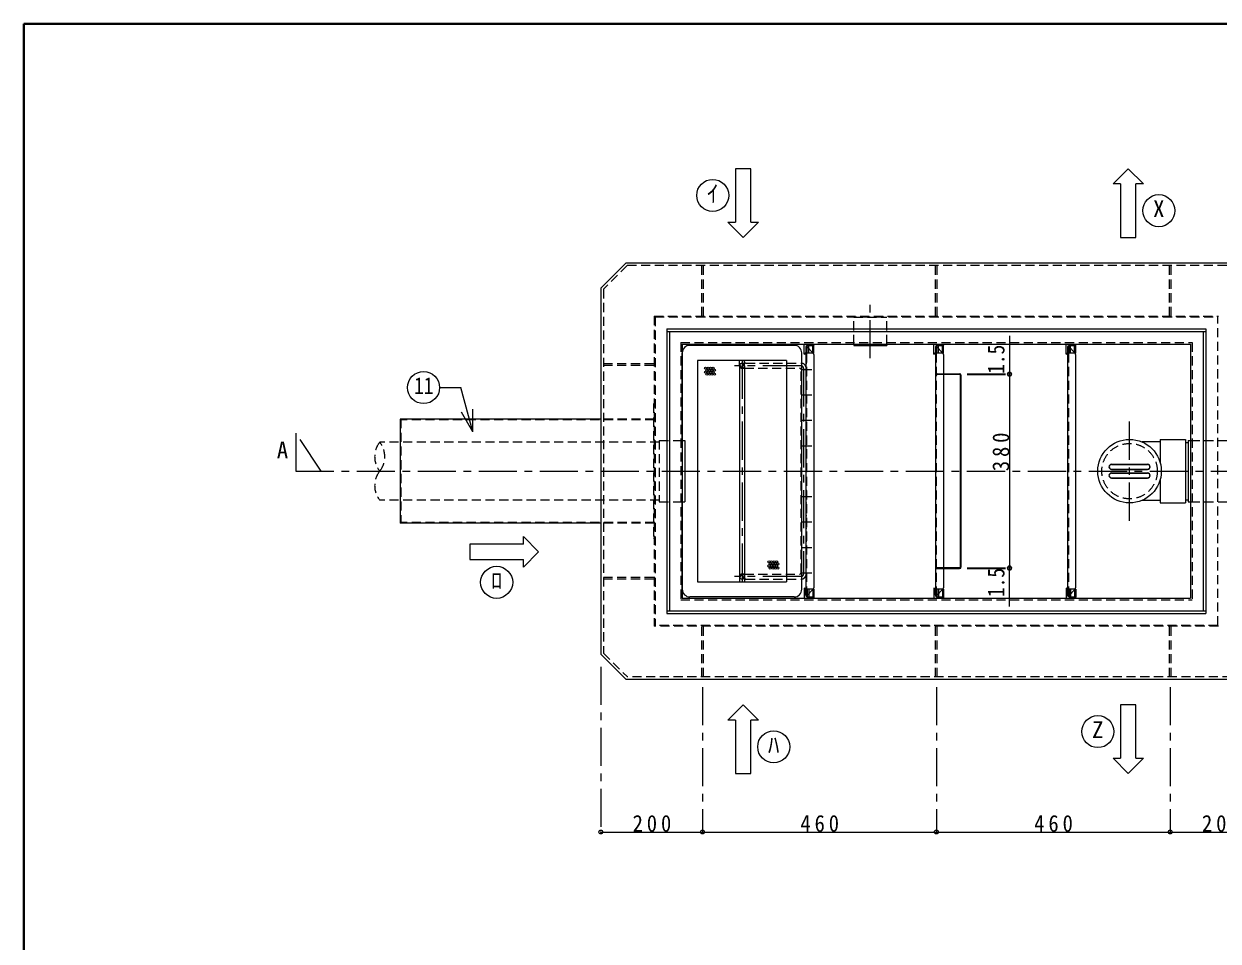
# Model space of a CAD drawing. Units: millimetres at full size, sheet at 1:15. Extents: x -3171 to 2904, y -2098 to 2117.
# Drawn here: x -3171 to -822, y 312 to 2117 of the extents above; entities that cross this region are included whole.
import ezdxf
from ezdxf.enums import TextEntityAlignment as Align

# ---------------------------------------------------------------- set-up
doc = ezdxf.new("R2010")
doc.units = ezdxf.units.MM
doc.header["$LTSCALE"] = 15
doc.header["$PDMODE"] = 32
doc.header["$PDSIZE"] = 7.5
doc.linetypes.add('CHAIN1', pattern=[8, 5, -1, 1, -1])
doc.linetypes.add('DASHED1', pattern=[1.8, 1.2, -0.6])
doc.layers.add('0-0_ﾚｲﾔ1', color=4, linetype='Continuous', lineweight=9)
doc.styles.add('ＭＳ ゴシック', font='')
doc.styles.get('ＭＳ ゴシック').set_extended_font_data('MS Gothic')

msp = doc.modelspace()

# ---------------------------------------------------------------- linework, layer by layer
at = {"layer": '0-0_ﾚｲﾔ1', "color": 1, "lineweight": 40}
for p in [(-3170.88, -2097.95), (2904.12, 2117.05)]:
    msp.add_line(p, (-3170.88, 2117.05), dxfattribs=at)
at = {"layer": '0-0_ﾚｲﾔ1'}
for p, q in [((-1740.88, 1727.05), (-1740.88, 1832.05)), ((-1013.38, 1802.05), (-1028.38, 1802.05)), ((-1013.38, 1802.05), (-1013.38, 1697.05)), ((-1785.88, 1727.05), (-1770.88, 1727.05)), ((-1740.88, 1727.05), (-1725.88, 1727.05)), ((-1232.13, 1503.55), (-1232.13, 1427.05)), ((-1362.13, 1428.55), (-1330.13, 1428.55)), ((-1330.13, 1427.05), (-1362.13, 1427.05)), ((-1328.63, 1048.55), (-1328.63, 1425.55)), ((-1327.13, 1048.55), (-1327.13, 1425.55)), ((-1232.13, 1427.05), (-1232.13, 1047.05)), ((-885.88, 1293.65), (-880.88, 1293.65)), ((-1031.38, 1250.55), (-960.38, 1250.55)), ((-1031.38, 1240.55), (-960.38, 1240.55)), ((-1031.38, 1233.55), (-960.38, 1233.55)), ((-1031.38, 1223.55), (-960.38, 1223.55)), ((-885.88, 1180.45), (-880.88, 1180.45)), ((-2188.38, 1093.3), (-2188.38, 1108.3)), ((-2188.38, 1093.3), (-2293.38, 1093.3)), ((-1330.13, 1047.05), (-1362.13, 1047.05)), ((-1362.13, 1045.55), (-1330.13, 1045.55)), ((-1232.13, 970.55), (-1232.13, 1047.05)), ((-983.38, 672.05), (-983.38, 777.05)), ((-1770.88, 747.05), (-1785.88, 747.05)), ((-1770.88, 747.05), (-1770.88, 642.05)), ((-1740.88, 642.05), (-1740.88, 747.05)), ((-1725.88, 747.05), (-1740.88, 747.05)), ((-983.38, 672.05), (-968.38, 672.05)), ((-1770.88, 642.05), (-1740.88, 642.05)), ((-2035.88, 527.05), (-1835.88, 527.05)), ((-1835.88, 527.05), (-1375.88, 527.05)), ((-1375.88, 527.05), (-915.88, 527.05)), ((-915.88, 527.05), (-715.88, 527.05))]:
    msp.add_line(p, q, dxfattribs=at)
at = {"layer": '0-0_ﾚｲﾔ1', "color": 5, "lineweight": 25}
for p, q in [((-1985.88, 1647.05), (-2035.88, 1597.05)), ((-1985.88, 1647.05), (-765.88, 1647.05)), ((-1905.88, 1517.05), (-845.88, 1517.05)), ((-1905.88, 1517.05), (-1905.88, 957.05)), ((-1905.88, 1512.05), (-845.88, 1512.05)), ((-1900.88, 1512.05), (-1900.88, 962.05)), ((-850.88, 1512.05), (-850.88, 962.05)), ((-845.88, 1517.05), (-845.88, 957.05)), ((-1875.88, 1487.05), (-875.88, 1487.05)), ((-1875.88, 1487.05), (-1875.88, 987.05)), ((-1630.63, 1482.05), (-1632.13, 1482.05)), ((-1632.13, 992.05), (-1632.13, 1482.05)), ((-1618.6, 1470.01), (-1630.63, 1482.05)), ((-1377.13, 992.05), (-1377.13, 1482.05)), ((-1375.63, 1482.05), (-1377.13, 1482.05)), ((-1363.6, 1470.01), (-1375.63, 1482.05)), ((-1117.13, 992.05), (-1117.13, 1482.05)), ((-1115.63, 1482.05), (-1117.13, 1482.05)), ((-1103.6, 1470.01), (-1115.63, 1482.05)), ((-875.88, 1487.05), (-875.88, 987.05)), ((-1617.13, 1466.47), (-1617.13, 1007.62)), ((-1362.13, 1466.47), (-1362.13, 1007.62)), ((-1102.13, 1466.47), (-1102.13, 1007.62)), ((-1763.13, 1444.55), (-1763.13, 1029.55)), ((-1753.13, 1444.55), (-1753.13, 1029.55)), ((-1875.88, 987.05), (-875.88, 987.05)), ((-1630.63, 992.05), (-1632.13, 992.05)), ((-1618.6, 1004.08), (-1630.63, 992.05)), ((-1375.63, 992.05), (-1377.13, 992.05)), ((-1363.6, 1004.08), (-1375.63, 992.05)), ((-1115.63, 992.05), (-1117.13, 992.05)), ((-1103.6, 1004.08), (-1115.63, 992.05)), ((-1905.88, 962.05), (-845.88, 962.05)), ((-1905.88, 957.05), (-845.88, 957.05))]:
    msp.add_line(p, q, dxfattribs=at)
at = {"layer": '0-0_ﾚｲﾔ1', "linetype": 'DASHED1'}
for p, q in [((-1983.81, 1642.05), (-2030.88, 1594.97)), ((-1983.81, 1642.05), (-767.95, 1642.05)), ((-1837.48, 1542.05), (-1837.48, 1642.05)), ((-1834.28, 1542.05), (-1834.28, 1642.05)), ((-1377.48, 1542.05), (-1377.48, 1642.05)), ((-1374.28, 1542.05), (-1374.28, 1642.05)), ((-917.48, 1542.05), (-917.48, 1642.05)), ((-914.28, 1542.05), (-914.28, 1642.05)), ((-2030.88, 1594.97), (-2030.88, 879.12)), ((-1930.88, 1542.05), (-820.88, 1542.05)), ((-1930.88, 1542.05), (-1930.88, 932.05)), ((-1929.28, 1540.45), (-1929.28, 933.65)), ((-1929.28, 1540.45), (-822.48, 1540.45)), ((-1538.38, 1540.05), (-1473.38, 1540.05)), ((-1538.38, 1487.05), (-1538.38, 1540.05)), ((-1473.38, 1487.05), (-1473.38, 1540.05)), ((-822.48, 933.65), (-822.48, 1540.45)), ((-1629.88, 1469.05), (-1629.88, 1481.3)), ((-1626.88, 1469.05), (-1626.88, 1484.05)), ((-1374.88, 1469.05), (-1374.88, 1481.3)), ((-1371.88, 1469.05), (-1371.88, 1484.05)), ((-1114.88, 1469.05), (-1114.88, 1481.3)), ((-1111.88, 1469.05), (-1111.88, 1484.05)), ((-1617.84, 1469.05), (-1629.88, 1469.05)), ((-1618.88, 1470.3), (-1618.88, 1469.05)), ((-1362.84, 1469.05), (-1374.88, 1469.05)), ((-1363.88, 1470.3), (-1363.88, 1469.05)), ((-1102.84, 1469.05), (-1114.88, 1469.05)), ((-1103.88, 1470.3), (-1103.88, 1469.05)), ((-2030.88, 1448.65), (-1930.88, 1448.65)), ((-2030.88, 1445.45), (-1930.88, 1445.45)), ((-1753.13, 1439.55), (-1644.63, 1439.55)), ((-1750.63, 1449.55), (-1642.13, 1449.55)), ((-1642.13, 1037.05), (-1642.13, 1437.05)), ((-1632.13, 1449.55), (-1630.63, 1449.55)), ((-1632.13, 1424.55), (-1630.63, 1424.55)), ((-1374.13, 1428.55), (-1362.13, 1428.55)), ((-1362.13, 1427.05), (-1374.13, 1427.05)), ((-1632.13, 1399.55), (-1630.63, 1399.55)), ((-1930.88, 1369.55), (-1932.48, 1369.55)), ((-1932.48, 1369.55), (-1932.48, 1104.55)), ((-1632.13, 1374.55), (-1630.63, 1374.55)), ((-2429.28, 1339.55), (-2429.28, 1134.55)), ((-1930.88, 1339.55), (-2035.88, 1339.55)), ((-1632.13, 1349.55), (-1630.63, 1349.55)), ((-1930.88, 1337.95), (-2429.28, 1337.95)), ((-1632.13, 1324.55), (-1630.63, 1324.55)), ((-1920.88, 1294.05), (-2470.88, 1294.05)), ((-1920.88, 1297.55), (-1875.88, 1297.55)), ((-1875.63, 1297.55), (-1875.63, 1176.55)), ((-1632.13, 1299.55), (-1630.63, 1299.55)), ((-1632.13, 1274.55), (-1630.63, 1274.55)), ((-1632.13, 1249.55), (-1630.63, 1249.55)), ((-1632.13, 1224.55), (-1630.63, 1224.55)), ((-1632.13, 1199.55), (-1630.63, 1199.55)), ((-1920.88, 1180.05), (-2470.88, 1180.05)), ((-875.88, 1176.55), (-796.88, 1176.55)), ((-1632.13, 1174.55), (-1630.63, 1174.55)), ((-1930.88, 1136.15), (-2429.28, 1136.15)), ((-1930.88, 1134.55), (-2035.88, 1134.55)), ((-1632.13, 1149.55), (-1630.63, 1149.55)), ((-1930.88, 1104.55), (-1932.48, 1104.55)), ((-1632.13, 1124.55), (-1630.63, 1124.55)), ((-1632.13, 1099.55), (-1630.63, 1099.55)), ((-1632.13, 1074.55), (-1630.63, 1074.55)), ((-1753.13, 1034.55), (-1644.63, 1034.55)), ((-1632.13, 1049.55), (-1630.63, 1049.55)), ((-1362.13, 1047.05), (-1374.13, 1047.05)), ((-1374.13, 1045.55), (-1362.13, 1045.55)), ((-2030.88, 1028.65), (-1930.88, 1028.65)), ((-2030.88, 1025.45), (-1930.88, 1025.45)), ((-1750.63, 1024.55), (-1642.13, 1024.55)), ((-1632.13, 1024.55), (-1630.63, 1024.55)), ((-1629.88, 1005.05), (-1629.88, 992.8)), ((-1617.84, 1005.05), (-1629.88, 1005.05)), ((-1626.88, 1005.05), (-1626.88, 990.05)), ((-1618.88, 1003.8), (-1618.88, 1005.05)), ((-1374.88, 1005.05), (-1374.88, 992.8)), ((-1362.84, 1005.05), (-1374.88, 1005.05)), ((-1371.88, 1005.05), (-1371.88, 990.05)), ((-1363.88, 1003.8), (-1363.88, 1005.05)), ((-1114.88, 1005.05), (-1114.88, 992.8)), ((-1102.84, 1005.05), (-1114.88, 1005.05)), ((-1111.88, 1005.05), (-1111.88, 990.05)), ((-1103.88, 1003.8), (-1103.88, 1005.05)), ((-820.88, 932.05), (-1930.88, 932.05)), ((-822.48, 933.65), (-1929.28, 933.65)), ((-1837.48, 832.05), (-1837.48, 932.05)), ((-1834.28, 832.05), (-1834.28, 932.05)), ((-1377.48, 832.05), (-1377.48, 932.05)), ((-1374.28, 832.05), (-1374.28, 932.05)), ((-917.48, 832.05), (-917.48, 932.05)), ((-914.28, 832.05), (-914.28, 932.05)), ((-2030.88, 879.12), (-1983.81, 832.05)), ((-767.95, 832.05), (-1983.81, 832.05))]:
    msp.add_line(p, q, dxfattribs=at)
at = {"layer": '0-0_ﾚｲﾔ1', "linetype": 'CHAIN1'}
for p, q in [((-1505.88, 1459.05), (-1505.88, 1565.05)), ((-1642.13, 1444.55), (-1773.13, 1444.55)), ((-1758.13, 1454.55), (-1758.13, 1019.55)), ((-1642.13, 1437.05), (-1620.63, 1437.05)), ((-1637.13, 1439.55), (-1637.13, 1034.55)), ((-1315.13, 1428.55), (-1232.13, 1428.55)), ((-1315.13, 1427.05), (-1232.13, 1427.05)), ((-1642.13, 1387.05), (-1620.63, 1387.05)), ((-1642.13, 1337.05), (-1620.63, 1337.05)), ((-995.88, 1139.55), (-995.88, 1334.55)), ((-2585.88, 1237.05), (-2635.88, 1312.05)), ((-2635.88, 1312.05), (-2635.88, 1237.05)), ((-1642.13, 1287.05), (-1620.63, 1287.05)), ((-2635.88, 1237.05), (-103.38, 1237.05)), ((-1642.13, 1187.05), (-1620.63, 1187.05)), ((-1642.13, 1137.05), (-1620.63, 1137.05)), ((-1642.13, 1087.05), (-1620.63, 1087.05)), ((-1642.13, 1037.05), (-1620.63, 1037.05)), ((-1315.13, 1047.05), (-1232.13, 1047.05)), ((-1315.13, 1045.55), (-1232.13, 1045.55)), ((-1642.13, 1029.55), (-1773.13, 1029.55)), ((-2035.88, 852.05), (-2035.88, 527.05)), ((-1835.88, 812.05), (-1835.88, 527.05)), ((-1375.88, 812.05), (-1375.88, 527.05)), ((-915.88, 812.05), (-915.88, 527.05))]:
    msp.add_line(p, q, dxfattribs=at)
at = {"layer": '0-0_ﾚｲﾔ1', "color": 7, "linetype": 'DASHED1', "lineweight": 18}
for p, q in [((-1878.88, 1490.05), (-872.88, 1490.05)), ((-1630.63, 992.05), (-1630.63, 1482.05)), ((-1375.63, 992.05), (-1375.63, 1482.05)), ((-1115.63, 992.05), (-1115.63, 1482.05)), ((-872.88, 1490.05), (-872.88, 984.05))]:
    msp.add_line(p, q, dxfattribs=at)
at = {"layer": '0-0_ﾚｲﾔ1', "color": 7, "lineweight": 18}
for p, q in [((-1655.63, 1484.55), (-1860.63, 1484.55)), ((-1635.88, 1467.05), (-1635.88, 1487.05)), ((-1632.88, 1481.05), (-1632.88, 1470.05)), ((-1629.88, 1484.05), (-1616.76, 1484.05)), ((-1629.88, 1481.3), (-1629.88, 1484.05)), ((-1618.88, 1470.3), (-1618.88, 1484.05)), ((-1616.76, 1469.05), (-1616.76, 1484.05)), ((-1473.38, 1487.05), (-1473.38, 1484.05)), ((-1380.88, 1467.05), (-1380.88, 1487.05)), ((-1377.88, 1481.05), (-1377.88, 1470.05)), ((-1374.88, 1484.05), (-1361.76, 1484.05)), ((-1374.88, 1481.3), (-1374.88, 1484.05)), ((-1363.88, 1470.3), (-1363.88, 1484.05)), ((-1361.76, 1469.05), (-1361.76, 1484.05)), ((-1120.88, 1467.05), (-1120.88, 1487.05)), ((-1117.88, 1481.05), (-1117.88, 1470.05)), ((-1114.88, 1484.05), (-1101.76, 1484.05)), ((-1114.88, 1481.3), (-1114.88, 1484.05)), ((-1103.88, 1470.3), (-1103.88, 1484.05)), ((-1101.76, 1469.05), (-1101.76, 1484.05)), ((-1875.63, 1297.55), (-1875.63, 1469.55)), ((-1640.63, 1004.55), (-1640.63, 1469.55)), ((-1617.84, 1469.05), (-1616.76, 1469.05)), ((-1362.84, 1469.05), (-1361.76, 1469.05)), ((-1102.84, 1469.05), (-1101.76, 1469.05)), ((-1670.63, 1454.55), (-1845.63, 1454.55)), ((-1845.63, 1454.55), (-1845.63, 1019.55)), ((-1763.13, 1444.55), (-1763.13, 1454.55)), ((-1753.13, 1444.55), (-1753.13, 1454.55)), ((-1670.63, 1454.55), (-1670.63, 1019.55)), ((-2353.07, 1401.41), (-2311.11, 1401.41)), ((-2287.77, 1314.27), (-2311.11, 1401.41)), ((-2430.88, 1339.55), (-2430.88, 1134.55)), ((-2035.88, 1339.55), (-2430.88, 1339.55)), ((-2287.77, 1314.27), (-2310.27, 1353.25)), ((-2287.77, 1314.27), (-2287.77, 1359.27)), ((-1875.88, 1297.55), (-1870.88, 1297.55)), ((-1870.88, 1297.55), (-1870.88, 1176.55)), ((-935.88, 1294.55), (-971.39, 1294.55)), ((-935.88, 1299.55), (-935.88, 1254.55)), ((-935.88, 1299.55), (-885.88, 1299.55)), ((-885.88, 1299.55), (-885.88, 1174.55)), ((-880.88, 1297.55), (-880.88, 1176.55)), ((-880.88, 1297.55), (-875.88, 1297.55)), ((-1031.38, 1250.05), (-960.38, 1250.05)), ((-1031.38, 1241.05), (-960.38, 1241.05)), ((-1031.38, 1233.05), (-960.38, 1233.05)), ((-1031.38, 1224.05), (-960.38, 1224.05)), ((-1875.88, 1176.55), (-1870.88, 1176.55)), ((-1875.63, 1004.55), (-1875.63, 1176.55)), ((-935.88, 1179.55), (-971.39, 1179.55)), ((-880.88, 1176.55), (-875.88, 1176.55)), ((-2035.88, 1134.55), (-2430.88, 1134.55)), ((-1845.63, 1019.55), (-1670.63, 1019.55)), ((-1763.13, 1029.55), (-1763.13, 1019.55)), ((-1753.13, 1029.55), (-1753.13, 1019.55)), ((-1655.63, 989.55), (-1860.63, 989.55)), ((-1635.88, 1007.05), (-1635.88, 987.05)), ((-1632.88, 993.05), (-1632.88, 1004.05)), ((-1629.88, 992.8), (-1629.88, 990.05)), ((-1629.88, 990.05), (-1616.76, 990.05)), ((-1618.88, 1003.8), (-1618.88, 990.05)), ((-1617.84, 1005.05), (-1616.76, 1005.05)), ((-1616.76, 1005.05), (-1616.76, 990.05)), ((-1380.88, 1007.05), (-1380.88, 987.05)), ((-1377.88, 993.05), (-1377.88, 1004.05)), ((-1374.88, 992.8), (-1374.88, 990.05)), ((-1374.88, 990.05), (-1361.76, 990.05)), ((-1363.88, 1003.8), (-1363.88, 990.05)), ((-1362.84, 1005.05), (-1361.76, 1005.05)), ((-1361.76, 1005.05), (-1361.76, 990.05)), ((-1120.88, 1007.05), (-1120.88, 987.05)), ((-1117.88, 993.05), (-1117.88, 1004.05)), ((-1114.88, 992.8), (-1114.88, 990.05)), ((-1114.88, 990.05), (-1101.76, 990.05)), ((-1103.88, 1003.8), (-1103.88, 990.05)), ((-1102.84, 1005.05), (-1101.76, 1005.05)), ((-1101.76, 1005.05), (-1101.76, 990.05))]:
    msp.add_line(p, q, dxfattribs=at)
at = {"layer": '0-0_ﾚｲﾔ1'}
for points in [[(-1740.88, 1832.05), (-1770.88, 1832.05), (-1770.88, 1727.05)], [(-1028.38, 1802.05), (-998.38, 1832.05), (-968.38, 1802.05), (-983.38, 1802.05)], [(-1013.38, 1697.05), (-983.38, 1697.05), (-983.38, 1802.05)], [(-1725.88, 1727.05), (-1755.88, 1697.05), (-1785.88, 1727.05)], [(-2188.38, 1108.3), (-2158.38, 1078.3), (-2188.38, 1048.3), (-2188.38, 1063.3)], [(-2293.38, 1093.3), (-2293.38, 1063.3), (-2188.38, 1063.3)], [(-1785.88, 747.05), (-1755.88, 777.05), (-1725.88, 747.05)], [(-983.38, 777.05), (-1013.38, 777.05), (-1013.38, 672.05)], [(-968.38, 672.05), (-998.38, 642.05), (-1028.38, 672.05), (-1013.38, 672.05)]]:
    msp.add_lwpolyline(points, dxfattribs=at)
at = {"layer": '0-0_ﾚｲﾔ1', "color": 5, "lineweight": 25}
for points in [[(-2035.88, 1597.05), (-2035.88, 877.05), (-1985.88, 827.05)], [(-715.88, 877.05), (-765.88, 827.05), (-1985.88, 827.05)]]:
    msp.add_lwpolyline(points, dxfattribs=at)
at = {"layer": '0-0_ﾚｲﾔ1', "color": 7, "linetype": 'DASHED1', "lineweight": 18}
msp.add_lwpolyline([(-1878.88, 1490.05), (-1878.88, 984.05), (-872.88, 984.05)], dxfattribs=at)
at = {"layer": '0-0_ﾚｲﾔ1', "color": 7, "lineweight": 18}
for points in [[(-1538.38, 1487.05), (-1538.38, 1484.05), (-1473.38, 1484.05)], [(-935.88, 1219.55), (-935.88, 1174.55), (-885.88, 1174.55)]]:
    msp.add_lwpolyline(points, dxfattribs=at)
at = {"layer": '0-0_ﾚｲﾔ1', "linetype": 'DASHED1'}
for points in [[(-1920.88, 1297.55), (-1920.88, 1176.55), (-1875.88, 1176.55)], [(-875.88, 1297.55), (-796.88, 1297.55), (-796.88, 1176.55)]]:
    msp.add_lwpolyline(points, dxfattribs=at)
at = {"layer": '0-0_ﾚｲﾔ1', "color": 7, "lineweight": 18}
for centre, radius in [((-1815.88, 1779.55), 31.5), ((-938.38, 1749.55), 31.5), ((-2384.57, 1401.41), 31.5), ((-995.88, 1237.05), 62.5), ((-2240.88, 1018.3), 31.5), ((-1058.38, 724.55), 31.5), ((-1695.88, 694.55), 31.5)]:
    msp.add_circle(centre, radius, dxfattribs=at)
at = {"layer": '0-0_ﾚｲﾔ1'}
for centre in [(-1829.9, 1439.72), (-1829.9, 1431.72), (-1827.4, 1435.72), (-1824.9, 1439.72), (-1824.9, 1431.72), (-1822.4, 1435.72), (-1819.9, 1439.72), (-1819.9, 1431.72), (-1817.4, 1435.72), (-1814.9, 1439.72), (-1814.9, 1431.72), (-1812.4, 1435.72), (-1827.4, 1427.72), (-1822.4, 1427.72), (-1817.4, 1427.72), (-1812.4, 1427.72), (-1705.15, 1058.44), (-1700.15, 1058.44), (-1695.15, 1058.44), (-1690.15, 1058.44), (-1705.15, 1050.44), (-1702.65, 1054.44), (-1702.65, 1046.44), (-1700.15, 1050.44), (-1697.65, 1054.44), (-1697.65, 1046.44), (-1695.15, 1050.44), (-1692.65, 1054.44), (-1692.65, 1046.44), (-1690.15, 1050.44), (-1687.65, 1054.44), (-1687.65, 1046.44)]:
    msp.add_circle(centre, 2, dxfattribs=at)
at = {"layer": '0-0_ﾚｲﾔ1', "linetype": 'DASHED1'}
msp.add_circle((-995.88, 1237.05), 54.5, dxfattribs=at)
at = {"layer": '0-0_ﾚｲﾔ1', "color": 7, "lineweight": 18}
for centre, radius, start, end in [((-1860.63, 1469.55), 15, 90, 180), ((-1655.63, 1469.55), 15, 0, 90), ((-1629.88, 1481.05), 3, 90, 180), ((-1618.88, 1487.05), 3, 270, 0), ((-1374.88, 1481.05), 3, 90, 180), ((-1363.88, 1487.05), 3, 270, 0), ((-1114.88, 1481.05), 3, 90, 180), ((-1103.88, 1487.05), 3, 270, 0), ((-1635.88, 1470.05), 3, 270, 0), ((-1380.88, 1470.05), 3, 270, 0), ((-1120.88, 1470.05), 3, 270, 0), ((-1031.38, 1245.55), 4.5, 90, 270), ((-960.38, 1245.55), 4.5, 270, 90), ((-1031.38, 1228.55), 4.5, 90, 270), ((-960.38, 1228.55), 4.5, 270, 90), ((-1860.63, 1004.55), 15, 180, 270), ((-1655.63, 1004.55), 15, 270, 0), ((-1635.88, 1004.05), 3, 0, 90), ((-1629.88, 993.05), 3, 180, 270), ((-1618.88, 987.05), 3, 0, 90), ((-1380.88, 1004.05), 3, 0, 90), ((-1374.88, 993.05), 3, 180, 270), ((-1363.88, 987.05), 3, 0, 90), ((-1120.88, 1004.05), 3, 0, 90), ((-1114.88, 993.05), 3, 180, 270), ((-1103.88, 987.05), 3, 0, 90)]:
    msp.add_arc(centre, radius, start, end, dxfattribs=at)
at = {"layer": '0-0_ﾚｲﾔ1', "color": 5, "lineweight": 25}
for centre, start, end in [((-1622.13, 1466.47), 0, 45), ((-1367.13, 1466.47), 0, 45), ((-1107.13, 1466.47), 0, 45), ((-1758.13, 1444.55), 0, 180), ((-1758.13, 1029.55), 180, 0), ((-1622.13, 1007.62), 315, 0), ((-1367.13, 1007.62), 315, 0), ((-1107.13, 1007.62), 315, 0)]:
    msp.add_arc(centre, 5, start, end, dxfattribs=at)
at = {"layer": '0-0_ﾚｲﾔ1', "linetype": 'DASHED1'}
for centre, radius, start, end in [((-1753.13, 1449.55), 10, 180, 270), ((-1750.63, 1452.05), 2.5, 180, 270), ((-1644.63, 1437.05), 2.5, 0, 90), ((-1642.13, 1439.55), 10, 0, 90), ((-1374.13, 1430.05), 3, 180, 270), ((-1374.13, 1430.05), 1.5, 180, 270), ((-2435.27, 1265.55), 45.61, 141.33038, 218.66962), ((-2506.5, 1265.55), 45.61, 321.33038, 38.66962), ((-2435.27, 1208.55), 45.61, 141.33038, 218.66962), ((-1753.13, 1024.55), 10, 90, 180), ((-1644.63, 1037.05), 2.5, 270, 0), ((-1642.13, 1034.55), 10, 270, 0), ((-1374.13, 1044.05), 3, 90, 180), ((-1374.13, 1044.05), 1.5, 90, 180), ((-1750.63, 1022.05), 2.5, 90, 180)]:
    msp.add_arc(centre, radius, start, end, dxfattribs=at)
at = {"layer": '0-0_ﾚｲﾔ1', "color": 7, "linetype": 'DASHED1', "lineweight": 18}
for centre, start, end in [((-1758.13, 1444.55), 180, 0), ((-1758.13, 1029.55), 0, 180)]:
    msp.add_arc(centre, 5, start, end, dxfattribs=at)
at = {"layer": '0-0_ﾚｲﾔ1', "linetype": 'CHAIN1'}
for centre, start, end in [((-1753.13, 1449.55), 180, 270), ((-1642.13, 1439.55), 0, 90), ((-1642.13, 1034.55), 270, 0), ((-1753.13, 1024.55), 90, 180)]:
    msp.add_arc(centre, 5, start, end, dxfattribs=at)
at = {"layer": '0-0_ﾚｲﾔ1'}
for centre, radius, start, end in [((-1330.13, 1425.55), 3, 0, 90), ((-1330.13, 1425.55), 1.5, 0, 90), ((-1031.38, 1245.55), 5, 90, 270), ((-960.38, 1245.55), 5, 270, 90), ((-1031.38, 1228.55), 5, 90, 270), ((-960.38, 1228.55), 5, 270, 90), ((-1330.13, 1048.55), 1.5, 270, 0), ((-1330.13, 1048.55), 3, 270, 0)]:
    msp.add_arc(centre, radius, start, end, dxfattribs=at)
for p in [(-1232.13, 1428.55), (-1232.13, 1427.05), (-1232.13, 1047.05), (-1232.13, 1045.55), (-2035.88, 527.05), (-1835.88, 527.05), (-1375.88, 527.05), (-915.88, 527.05)]:
    msp.add_point(p, dxfattribs=at)

# ---------------------------------------------------------------- texts
at = {"layer": '0-0_ﾚｲﾔ1', "color": 7, "style": 'ＭＳ ゴシック'}
for s, p in [('ｲ', (-1827.13, 1757.05)), ('X', (-949.63, 1727.05)), ('A', (-2673.38, 1252.05)), ('ﾛ', (-2252.13, 995.8)), ('Z', (-1069.63, 702.05)), ('ﾊ', (-1707.13, 672.05))]:
    msp.add_text(s, height=32.99, dxfattribs=at).set_placement(p, align=Align.BOTTOM_LEFT)
at = {"layer": '0-0_ﾚｲﾔ1', "color": 7, "style": 'ＭＳ ゴシック', "width": 0.85}
for p in [(-1232.13, 1428.55), (-1232.13, 989.3)]:
    msp.add_text('1.5', height=32.99, rotation=90, dxfattribs=at).set_placement(p, align=Align.BOTTOM_LEFT)
msp.add_text('11', height=32.99, dxfattribs=at).set_placement((-2403.32, 1378.91), align=Align.BOTTOM_LEFT)
at = {"layer": '0-0_ﾚｲﾔ1', "color": 7, "insert": (-1232.13, 1237.05), "char_height": 32.99, "attachment_point": 7, "rotation": 90, "style": 'ＭＳ ゴシック'}
msp.add_mtext('\\T1.38;\\W0.9;380', dxfattribs=at)
at = {"layer": '0-0_ﾚｲﾔ1', "color": 7, "char_height": 32.99, "attachment_point": 7, "style": 'ＭＳ ゴシック'}
for s, insert in [('\\T1.38;\\W0.9;200', (-1973.38, 527.05)), ('\\T1.38;\\W0.9;460', (-1643.38, 527.05)), ('\\T1.38;\\W0.9;460', (-1183.38, 527.05)), ('\\T1.38;\\W0.9;200', (-853.38, 527.05))]:
    msp.add_mtext(s, dxfattribs=dict(at, insert=insert))

doc.saveas('drawing.dxf')
